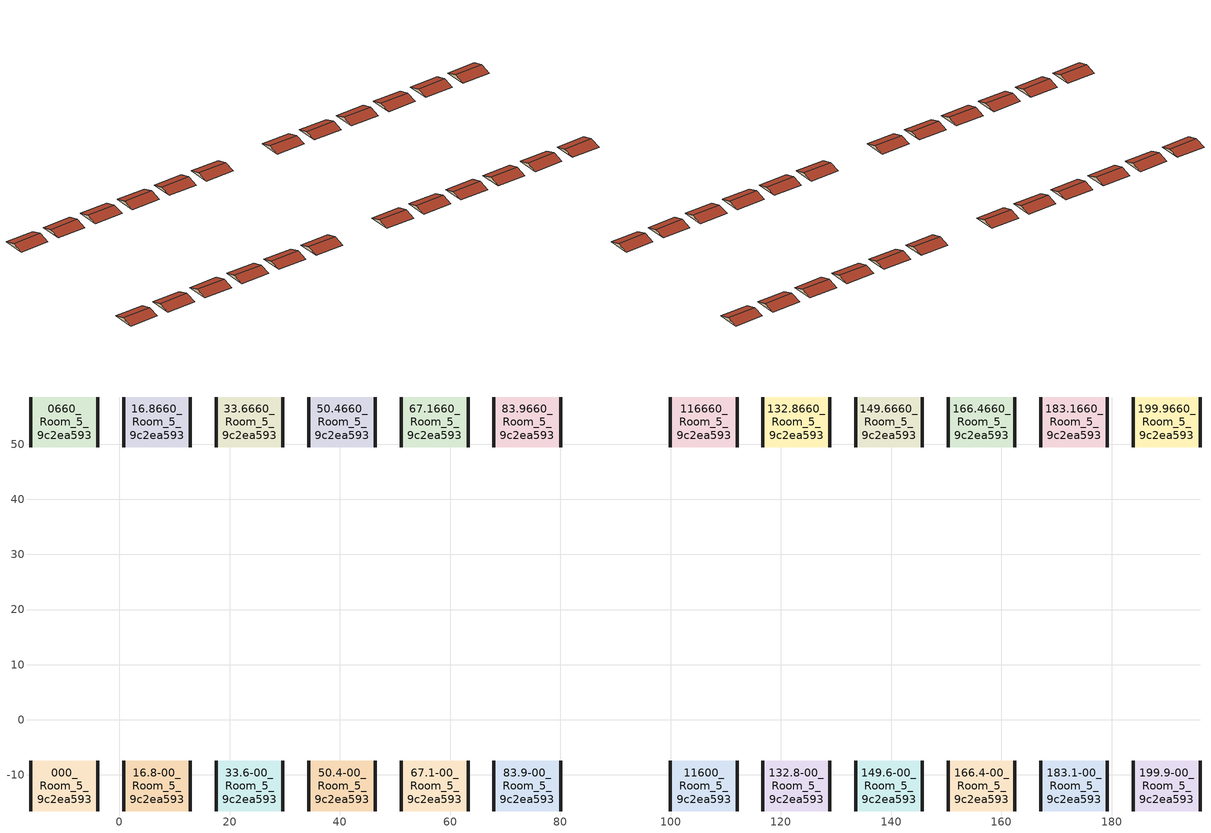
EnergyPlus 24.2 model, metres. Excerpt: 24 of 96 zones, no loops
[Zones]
000_Room_5_9c2ea593
 floor to 000_Room_6_9d224beb (INT-FLOOR-TOPSIDE): -3.9,-7.45 -3.9,-16.55 -16.03,-16.55 -16.03,-7.45 z5.79
 wall outside (Steel Frame Res Ext Wall): -3.9,-16.55,5.79 -3.9,-7.45,5.79 -3.9,-12,7.16; -16.03,-7.45,5.79 -16.03,-16.55,5.79 -16.03,-12,7.16
 roof outside (HPRoof): -3.9,-12,7.16 -3.9,-7.45,5.79 -16.03,-7.45,5.79 -16.03,-12,7.16; -16.03,-12,7.16 -16.03,-16.55,5.79 -3.9,-16.55,5.79 -3.9,-12,7.16
0660_Room_5_9c2ea593
 floor to 0660_Room_6_9d224beb (INT-FLOOR-TOPSIDE): -3.9,58.55 -3.9,49.45 -16.03,49.45 -16.03,58.55 z5.79
 wall outside (Steel Frame Res Ext Wall): -3.9,49.45,5.79 -3.9,58.55,5.79 -3.9,54,7.16; -16.03,58.55,5.79 -16.03,49.45,5.79 -16.03,54,7.16
 roof outside (HPRoof): -3.9,54,7.16 -3.9,58.55,5.79 -16.03,58.55,5.79 -16.03,54,7.16; -16.03,54,7.16 -16.03,49.45,5.79 -3.9,49.45,5.79 -3.9,54,7.16
11600_Room_5_9c2ea593
 floor to 11600_Room_6_9d224beb (INT-FLOOR-TOPSIDE): 112.1,-7.45 112.1,-16.55 99.97,-16.55 99.97,-7.45 z5.79
 wall outside (Steel Frame Res Ext Wall): 112.1,-16.55,5.79 112.1,-7.45,5.79 112.1,-12,7.16; 99.97,-7.45,5.79 99.97,-16.55,5.79 99.97,-12,7.16
 roof outside (HPRoof): 112.1,-12,7.16 112.1,-7.45,5.79 99.97,-7.45,5.79 99.97,-12,7.16; 99.97,-12,7.16 99.97,-16.55,5.79 112.1,-16.55,5.79 112.1,-12,7.16
116660_Room_5_9c2ea593
 floor to 116660_Room_6_9d224beb (INT-FLOOR-TOPSIDE): 112.1,58.55 112.1,49.45 99.97,49.45 99.97,58.55 z5.79
 wall outside (Steel Frame Res Ext Wall): 112.1,49.45,5.79 112.1,58.55,5.79 112.1,54,7.16; 99.97,58.55,5.79 99.97,49.45,5.79 99.97,54,7.16
 roof outside (HPRoof): 112.1,54,7.16 112.1,58.55,5.79 99.97,58.55,5.79 99.97,54,7.16; 99.97,54,7.16 99.97,49.45,5.79 112.1,49.45,5.79 112.1,54,7.16
132.8-00_Room_5_9c2ea593
 floor to 132.8-00_Room_6_9d224beb (INT-FLOOR-TOPSIDE): 128.89,-7.45 128.89,-16.55 116.75,-16.55 116.75,-7.45 z5.79
 wall outside (Steel Frame Res Ext Wall): 128.89,-16.55,5.79 128.89,-7.45,5.79 128.89,-12,7.16; 116.75,-7.45,5.79 116.75,-16.55,5.79 116.75,-12,7.16
 roof outside (HPRoof): 128.89,-12,7.16 128.89,-7.45,5.79 116.75,-7.45,5.79 116.75,-12,7.16; 116.75,-12,7.16 116.75,-16.55,5.79 128.89,-16.55,5.79 128.89,-12,7.16
132.8660_Room_5_9c2ea593
 floor to 132.8660_Room_6_9d224beb (INT-FLOOR-TOPSIDE): 128.89,58.55 128.89,49.45 116.75,49.45 116.75,58.55 z5.79
 wall outside (Steel Frame Res Ext Wall): 128.89,49.45,5.79 128.89,58.55,5.79 128.89,54,7.16; 116.75,58.55,5.79 116.75,49.45,5.79 116.75,54,7.16
 roof outside (HPRoof): 128.89,54,7.16 128.89,58.55,5.79 116.75,58.55,5.79 116.75,54,7.16; 116.75,54,7.16 116.75,49.45,5.79 128.89,49.45,5.79 128.89,54,7.16
149.6-00_Room_5_9c2ea593
 floor to 149.6-00_Room_6_9d224beb (INT-FLOOR-TOPSIDE): 145.67,-7.45 145.67,-16.55 133.54,-16.55 133.54,-7.45 z5.79
 wall outside (Steel Frame Res Ext Wall): 145.67,-16.55,5.79 145.67,-7.45,5.79 145.67,-12,7.16; 133.54,-7.45,5.79 133.54,-16.55,5.79 133.54,-12,7.16
 roof outside (HPRoof): 145.67,-12,7.16 145.67,-7.45,5.79 133.54,-7.45,5.79 133.54,-12,7.16; 133.54,-12,7.16 133.54,-16.55,5.79 145.67,-16.55,5.79 145.67,-12,7.16
149.6660_Room_5_9c2ea593
 floor to 149.6660_Room_6_9d224beb (INT-FLOOR-TOPSIDE): 145.67,58.55 145.67,49.45 133.54,49.45 133.54,58.55 z5.79
 wall outside (Steel Frame Res Ext Wall): 145.67,49.45,5.79 145.67,58.55,5.79 145.67,54,7.16; 133.54,58.55,5.79 133.54,49.45,5.79 133.54,54,7.16
 roof outside (HPRoof): 145.67,54,7.16 145.67,58.55,5.79 133.54,58.55,5.79 133.54,54,7.16; 133.54,54,7.16 133.54,49.45,5.79 145.67,49.45,5.79 145.67,54,7.16
16.8-00_Room_5_9c2ea593
 floor to 16.8-00_Room_6_9d224beb (INT-FLOOR-TOPSIDE): 12.89,-7.45 12.89,-16.55 0.75,-16.55 0.75,-7.45 z5.79
 wall outside (Steel Frame Res Ext Wall): 12.89,-16.55,5.79 12.89,-7.45,5.79 12.89,-12,7.16; 0.75,-7.45,5.79 0.75,-16.55,5.79 0.75,-12,7.16
 roof outside (HPRoof): 12.89,-12,7.16 12.89,-7.45,5.79 0.75,-7.45,5.79 0.75,-12,7.16; 0.75,-12,7.16 0.75,-16.55,5.79 12.89,-16.55,5.79 12.89,-12,7.16
16.8660_Room_5_9c2ea593
 floor to 16.8660_Room_6_9d224beb (INT-FLOOR-TOPSIDE): 12.89,58.55 12.89,49.45 0.75,49.45 0.75,58.55 z5.79
 wall outside (Steel Frame Res Ext Wall): 12.89,49.45,5.79 12.89,58.55,5.79 12.89,54,7.16; 0.75,58.55,5.79 0.75,49.45,5.79 0.75,54,7.16
 roof outside (HPRoof): 12.89,54,7.16 12.89,58.55,5.79 0.75,58.55,5.79 0.75,54,7.16; 0.75,54,7.16 0.75,49.45,5.79 12.89,49.45,5.79 12.89,54,7.16
166.4-00_Room_5_9c2ea593
 floor to 166.4-00_Room_6_9d224beb (INT-FLOOR-TOPSIDE): 162.46,-7.45 162.46,-16.55 150.33,-16.55 150.33,-7.45 z5.79
 wall outside (Steel Frame Res Ext Wall): 162.46,-16.55,5.79 162.46,-7.45,5.79 162.46,-12,7.16; 150.33,-7.45,5.79 150.33,-16.55,5.79 150.33,-12,7.16
 roof outside (HPRoof): 162.46,-12,7.16 162.46,-7.45,5.79 150.33,-7.45,5.79 150.33,-12,7.16; 150.33,-12,7.16 150.33,-16.55,5.79 162.46,-16.55,5.79 162.46,-12,7.16
166.4660_Room_5_9c2ea593
 floor to 166.4660_Room_6_9d224beb (INT-FLOOR-TOPSIDE): 162.46,58.55 162.46,49.45 150.33,49.45 150.33,58.55 z5.79
 wall outside (Steel Frame Res Ext Wall): 162.46,49.45,5.79 162.46,58.55,5.79 162.46,54,7.16; 150.33,58.55,5.79 150.33,49.45,5.79 150.33,54,7.16
 roof outside (HPRoof): 162.46,54,7.16 162.46,58.55,5.79 150.33,58.55,5.79 150.33,54,7.16; 150.33,54,7.16 150.33,49.45,5.79 162.46,49.45,5.79 162.46,54,7.16
183.1-00_Room_5_9c2ea593
 floor to 183.1-00_Room_6_9d224beb (INT-FLOOR-TOPSIDE): 179.25,-7.45 179.25,-16.55 167.11,-16.55 167.11,-7.45 z5.79
 wall outside (Steel Frame Res Ext Wall): 179.25,-16.55,5.79 179.25,-7.45,5.79 179.25,-12,7.16; 167.11,-7.45,5.79 167.11,-16.55,5.79 167.11,-12,7.16
 roof outside (HPRoof): 179.25,-12,7.16 179.25,-7.45,5.79 167.11,-7.45,5.79 167.11,-12,7.16; 167.11,-12,7.16 167.11,-16.55,5.79 179.25,-16.55,5.79 179.25,-12,7.16
183.1660_Room_5_9c2ea593
 floor to 183.1660_Room_6_9d224beb (INT-FLOOR-TOPSIDE): 179.25,58.55 179.25,49.45 167.11,49.45 167.11,58.55 z5.79
 wall outside (Steel Frame Res Ext Wall): 179.25,49.45,5.79 179.25,58.55,5.79 179.25,54,7.16; 167.11,58.55,5.79 167.11,49.45,5.79 167.11,54,7.16
 roof outside (HPRoof): 179.25,54,7.16 179.25,58.55,5.79 167.11,58.55,5.79 167.11,54,7.16; 167.11,54,7.16 167.11,49.45,5.79 179.25,49.45,5.79 179.25,54,7.16
199.9-00_Room_5_9c2ea593
 floor to 199.9-00_Room_6_9d224beb (INT-FLOOR-TOPSIDE): 196.03,-7.45 196.03,-16.55 183.9,-16.55 183.9,-7.45 z5.79
 wall outside (Steel Frame Res Ext Wall): 196.03,-16.55,5.79 196.03,-7.45,5.79 196.03,-12,7.16; 183.9,-7.45,5.79 183.9,-16.55,5.79 183.9,-12,7.16
 roof outside (HPRoof): 196.03,-12,7.16 196.03,-7.45,5.79 183.9,-7.45,5.79 183.9,-12,7.16; 183.9,-12,7.16 183.9,-16.55,5.79 196.03,-16.55,5.79 196.03,-12,7.16
199.9660_Room_5_9c2ea593
 floor to 199.9660_Room_6_9d224beb (INT-FLOOR-TOPSIDE): 196.03,58.55 196.03,49.45 183.9,49.45 183.9,58.55 z5.79
 wall outside (Steel Frame Res Ext Wall): 196.03,49.45,5.79 196.03,58.55,5.79 196.03,54,7.16; 183.9,58.55,5.79 183.9,49.45,5.79 183.9,54,7.16
 roof outside (HPRoof): 196.03,54,7.16 196.03,58.55,5.79 183.9,58.55,5.79 183.9,54,7.16; 183.9,54,7.16 183.9,49.45,5.79 196.03,49.45,5.79 196.03,54,7.16
33.6-00_Room_5_9c2ea593
 floor to 33.6-00_Room_6_9d224beb (INT-FLOOR-TOPSIDE): 29.67,-7.45 29.67,-16.55 17.54,-16.55 17.54,-7.45 z5.79
 wall outside (Steel Frame Res Ext Wall): 29.67,-16.55,5.79 29.67,-7.45,5.79 29.67,-12,7.16; 17.54,-7.45,5.79 17.54,-16.55,5.79 17.54,-12,7.16
 roof outside (HPRoof): 29.67,-12,7.16 29.67,-7.45,5.79 17.54,-7.45,5.79 17.54,-12,7.16; 17.54,-12,7.16 17.54,-16.55,5.79 29.67,-16.55,5.79 29.67,-12,7.16
33.6660_Room_5_9c2ea593
 floor to 33.6660_Room_6_9d224beb (INT-FLOOR-TOPSIDE): 29.67,58.55 29.67,49.45 17.54,49.45 17.54,58.55 z5.79
 wall outside (Steel Frame Res Ext Wall): 29.67,49.45,5.79 29.67,58.55,5.79 29.67,54,7.16; 17.54,58.55,5.79 17.54,49.45,5.79 17.54,54,7.16
 roof outside (HPRoof): 29.67,54,7.16 29.67,58.55,5.79 17.54,58.55,5.79 17.54,54,7.16; 17.54,54,7.16 17.54,49.45,5.79 29.67,49.45,5.79 29.67,54,7.16
50.4-00_Room_5_9c2ea593
 floor to 50.4-00_Room_6_9d224beb (INT-FLOOR-TOPSIDE): 46.46,-7.45 46.46,-16.55 34.33,-16.55 34.33,-7.45 z5.79
 wall outside (Steel Frame Res Ext Wall): 46.46,-16.55,5.79 46.46,-7.45,5.79 46.46,-12,7.16; 34.33,-7.45,5.79 34.33,-16.55,5.79 34.33,-12,7.16
 roof outside (HPRoof): 46.46,-12,7.16 46.46,-7.45,5.79 34.33,-7.45,5.79 34.33,-12,7.16; 34.33,-12,7.16 34.33,-16.55,5.79 46.46,-16.55,5.79 46.46,-12,7.16
50.4660_Room_5_9c2ea593
 floor to 50.4660_Room_6_9d224beb (INT-FLOOR-TOPSIDE): 46.46,58.55 46.46,49.45 34.33,49.45 34.33,58.55 z5.79
 wall outside (Steel Frame Res Ext Wall): 46.46,49.45,5.79 46.46,58.55,5.79 46.46,54,7.16; 34.33,58.55,5.79 34.33,49.45,5.79 34.33,54,7.16
 roof outside (HPRoof): 46.46,54,7.16 46.46,58.55,5.79 34.33,58.55,5.79 34.33,54,7.16; 34.33,54,7.16 34.33,49.45,5.79 46.46,49.45,5.79 46.46,54,7.16
67.1-00_Room_5_9c2ea593
 floor to 67.1-00_Room_6_9d224beb (INT-FLOOR-TOPSIDE): 63.25,-7.45 63.25,-16.55 51.11,-16.55 51.11,-7.45 z5.79
 wall outside (Steel Frame Res Ext Wall): 63.25,-16.55,5.79 63.25,-7.45,5.79 63.25,-12,7.16; 51.11,-7.45,5.79 51.11,-16.55,5.79 51.11,-12,7.16
 roof outside (HPRoof): 63.25,-12,7.16 63.25,-7.45,5.79 51.11,-7.45,5.79 51.11,-12,7.16; 51.11,-12,7.16 51.11,-16.55,5.79 63.25,-16.55,5.79 63.25,-12,7.16
67.1660_Room_5_9c2ea593
 floor to 67.1660_Room_6_9d224beb (INT-FLOOR-TOPSIDE): 63.25,58.55 63.25,49.45 51.11,49.45 51.11,58.55 z5.79
 wall outside (Steel Frame Res Ext Wall): 63.25,49.45,5.79 63.25,58.55,5.79 63.25,54,7.16; 51.11,58.55,5.79 51.11,49.45,5.79 51.11,54,7.16
 roof outside (HPRoof): 63.25,54,7.16 63.25,58.55,5.79 51.11,58.55,5.79 51.11,54,7.16; 51.11,54,7.16 51.11,49.45,5.79 63.25,49.45,5.79 63.25,54,7.16
83.9-00_Room_5_9c2ea593
 floor to 83.9-00_Room_6_9d224beb (INT-FLOOR-TOPSIDE): 80.03,-7.45 80.03,-16.55 67.9,-16.55 67.9,-7.45 z5.79
 wall outside (Steel Frame Res Ext Wall): 80.03,-16.55,5.79 80.03,-7.45,5.79 80.03,-12,7.16; 67.9,-7.45,5.79 67.9,-16.55,5.79 67.9,-12,7.16
 roof outside (HPRoof): 80.03,-12,7.16 80.03,-7.45,5.79 67.9,-7.45,5.79 67.9,-12,7.16; 67.9,-12,7.16 67.9,-16.55,5.79 80.03,-16.55,5.79 80.03,-12,7.16
83.9660_Room_5_9c2ea593
 floor to 83.9660_Room_6_9d224beb (INT-FLOOR-TOPSIDE): 80.03,58.55 80.03,49.45 67.9,49.45 67.9,58.55 z5.79
 wall outside (Steel Frame Res Ext Wall): 80.03,49.45,5.79 80.03,58.55,5.79 80.03,54,7.16; 67.9,58.55,5.79 67.9,49.45,5.79 67.9,54,7.16
 roof outside (HPRoof): 80.03,54,7.16 80.03,58.55,5.79 67.9,58.55,5.79 67.9,54,7.16; 67.9,54,7.16 67.9,49.45,5.79 80.03,49.45,5.79 80.03,54,7.16
[Building]
NUs_RC1: North Axis {deg}=0; Terrain=City; Solar Distribution=FullExteriorWithReflections
[Site:Location]
Site 1: Latitude {deg}=0; Longitude {deg}=0; Time Zone {hr}=0; Elevation {m}=0
[Site:WaterMainsTemperature]
Calculation Method=CorrelationFromWeatherFile
[SizingPeriod:DesignDay] Month=7; Day of Month=21; Day Type=SummerDesignDay; Dry-Bulb Temperature Range Modifier Type=DefaultMultipliers; Barometric Pressure {Pa}=100893; Wind Speed {m/s}=5.4; Wind Direction {deg}=230; Rain Indicator=No; Snow Indicator=No; Daylight Saving Time Indicator=No; Solar Model Indicator=ASHRAETau2017; Begin Environment Reset Mode=FullResetAtBeginEnvironment
Name | Maximum Dry-Bulb Temperature {C} | Daily Dry-Bulb Temperature Range {deltaC} | Humidity Condition Type | Wetbulb or DewPoint at Maximum Dry-Bulb {C} | Enthalpy at Maximum Dry-Bulb {J/kg}
Montreal Intl AP Ann Clg .4% Condns DB=>MWB | 30.3 | 10.1 | Wetbulb | 22.1
Montreal Intl AP Ann Clg .4% Condns DP=>MDB | 26.1 | 8.8 | Dewpoint | 21.8
Montreal Intl AP Ann Clg .4% Condns Enth=>MDB | 28.1 | 8.8 | Enthalpy |  | 70000
Montreal Intl AP Ann Clg .4% Condns WB=>MDB | 28.2 | 8.8 | Wetbulb | 23.4
[Material] Thermal Absorptance=0.9
Name | Roughness | Thickness {m} | Conductivity {W/m-K} | Density {kg/m3} | Specific Heat {J/kg-K} | Solar Absorptance | Visible Absorptance
1/2IN Gypsum | Smooth | 0.0127 | 0.16 | 784.9 | 830 | 0.92 | 0.92
1IN Stucco | Smooth | 0.0253 | 0.691337 | 1858 | 836.46 | 0.7 | 0.92
8IN CONCRETE HW | Rough | 0.2032 | 1.311 | 2240 | 836.8 | 0.7 | 0.7
CP02 CARPET PAD | VeryRough | 0.01 | 0.037 | 28.8 | 1210 | 0.7 | 0.8
MAT-CC05 4 HW CONCRETE | Rough | 0.1016 | 1.311 | 2240 | 836.8 | 0.7 | 0.7
Metal Decking | MediumSmooth | 0.0015 | 45.006 | 7680 | 418.4 | 0.7 | 0.3
Roof Insulation HP | MediumRough | 0.68799 | 0.049 | 265 | 836.8 | 0.7 | 0.7
Roof Membrane | VeryRough | 0.0095 | 0.159893 | 1121.29 | 1459.06 | 0.7 | 0.7
Wall Insulation HP | MediumRough | 0.32972 | 0.049 | 265 | 836.8 | 0.7 | 0.7
[Construction]
HPRoof: Roof Membrane, Roof Insulation HP, Metal Decking
INT-FLOOR-TOPSIDE: MAT-CC05 4 HW CONCRETE, CP02 CARPET PAD
Steel Frame Res Ext Wall: 1IN Stucco, 8IN CONCRETE HW, Wall Insulation HP, 1/2IN Gypsum
[Zone] Multiplier=1; Ceiling Height {m}=1.3642; Volume {m3}=75.3098; Part of Total Floor Area=No
000_Room_5_9c2ea593; 0660_Room_5_9c2ea593; 11600_Room_5_9c2ea593; 116660_Room_5_9c2ea593; 132.8-00_Room_5_9c2ea593; 132.8660_Room_5_9c2ea593; 149.6-00_Room_5_9c2ea593; 149.6660_Room_5_9c2ea593; 16.8-00_Room_5_9c2ea593; 16.8660_Room_5_9c2ea593; 166.4-00_Room_5_9c2ea593; 166.4660_Room_5_9c2ea593; 183.1-00_Room_5_9c2ea593; 183.1660_Room_5_9c2ea593; 199.9-00_Room_5_9c2ea593; 199.9660_Room_5_9c2ea593; 33.6-00_Room_5_9c2ea593; 33.6660_Room_5_9c2ea593; 50.4-00_Room_5_9c2ea593; 50.4660_Room_5_9c2ea593; 67.1-00_Room_5_9c2ea593; 67.1660_Room_5_9c2ea593; 83.9-00_Room_5_9c2ea593; 83.9660_Room_5_9c2ea593
[Space] Volume {m3}=75.3098
Name | Zone
000_Room_5_9c2ea593_Space | 000_Room_5_9c2ea593
0660_Room_5_9c2ea593_Space | 0660_Room_5_9c2ea593
11600_Room_5_9c2ea593_Space | 11600_Room_5_9c2ea593
116660_Room_5_9c2ea593_Space | 116660_Room_5_9c2ea593
132.8-00_Room_5_9c2ea593_Space | 132.8-00_Room_5_9c2ea593
132.8660_Room_5_9c2ea593_Space | 132.8660_Room_5_9c2ea593
149.6-00_Room_5_9c2ea593_Space | 149.6-00_Room_5_9c2ea593
149.6660_Room_5_9c2ea593_Space | 149.6660_Room_5_9c2ea593
16.8-00_Room_5_9c2ea593_Space | 16.8-00_Room_5_9c2ea593
16.8660_Room_5_9c2ea593_Space | 16.8660_Room_5_9c2ea593
166.4-00_Room_5_9c2ea593_Space | 166.4-00_Room_5_9c2ea593
166.4660_Room_5_9c2ea593_Space | 166.4660_Room_5_9c2ea593
183.1-00_Room_5_9c2ea593_Space | 183.1-00_Room_5_9c2ea593
183.1660_Room_5_9c2ea593_Space | 183.1660_Room_5_9c2ea593
199.9-00_Room_5_9c2ea593_Space | 199.9-00_Room_5_9c2ea593
199.9660_Room_5_9c2ea593_Space | 199.9660_Room_5_9c2ea593
33.6-00_Room_5_9c2ea593_Space | 33.6-00_Room_5_9c2ea593
33.6660_Room_5_9c2ea593_Space | 33.6660_Room_5_9c2ea593
50.4-00_Room_5_9c2ea593_Space | 50.4-00_Room_5_9c2ea593
50.4660_Room_5_9c2ea593_Space | 50.4660_Room_5_9c2ea593
67.1-00_Room_5_9c2ea593_Space | 67.1-00_Room_5_9c2ea593
67.1660_Room_5_9c2ea593_Space | 67.1660_Room_5_9c2ea593
83.9-00_Room_5_9c2ea593_Space | 83.9-00_Room_5_9c2ea593
83.9660_Room_5_9c2ea593_Space | 83.9660_Room_5_9c2ea593
[OtherEquipment] Fuel Type=Electricity; Schedule=ExteriorLight; Design Level Calculation Method=EquipmentLevel; Design Level {W}=47.3411; Fraction Latent=0; Fraction Radiant=0; Fraction Lost=0
Name | Zone or ZoneList or Space or SpaceList
Process_22b57485..Room_5_9c2ea593..000_Room_5_9c2ea593 | 000_Room_5_9c2ea593_Space
Process_22b57485..Room_5_9c2ea593..0660_Room_5_9c2ea593 | 0660_Room_5_9c2ea593_Space
Process_22b57485..Room_5_9c2ea593..11600_Room_5_9c2ea593 | 11600_Room_5_9c2ea593_Space
Process_22b57485..Room_5_9c2ea593..116660_Room_5_9c2ea593 | 116660_Room_5_9c2ea593_Space
Process_22b57485..Room_5_9c2ea593..132.8-00_Room_5_9c2ea593 | 132.8-00_Room_5_9c2ea593_Space
Process_22b57485..Room_5_9c2ea593..132.8660_Room_5_9c2ea593 | 132.8660_Room_5_9c2ea593_Space
Process_22b57485..Room_5_9c2ea593..149.6-00_Room_5_9c2ea593 | 149.6-00_Room_5_9c2ea593_Space
Process_22b57485..Room_5_9c2ea593..149.6660_Room_5_9c2ea593 | 149.6660_Room_5_9c2ea593_Space
Process_22b57485..Room_5_9c2ea593..16.8-00_Room_5_9c2ea593 | 16.8-00_Room_5_9c2ea593_Space
Process_22b57485..Room_5_9c2ea593..16.8660_Room_5_9c2ea593 | 16.8660_Room_5_9c2ea593_Space
Process_22b57485..Room_5_9c2ea593..166.4-00_Room_5_9c2ea593 | 166.4-00_Room_5_9c2ea593_Space
Process_22b57485..Room_5_9c2ea593..166.4660_Room_5_9c2ea593 | 166.4660_Room_5_9c2ea593_Space
Process_22b57485..Room_5_9c2ea593..183.1-00_Room_5_9c2ea593 | 183.1-00_Room_5_9c2ea593_Space
Process_22b57485..Room_5_9c2ea593..183.1660_Room_5_9c2ea593 | 183.1660_Room_5_9c2ea593_Space
Process_22b57485..Room_5_9c2ea593..199.9-00_Room_5_9c2ea593 | 199.9-00_Room_5_9c2ea593_Space
Process_22b57485..Room_5_9c2ea593..199.9660_Room_5_9c2ea593 | 199.9660_Room_5_9c2ea593_Space
Process_22b57485..Room_5_9c2ea593..33.6-00_Room_5_9c2ea593 | 33.6-00_Room_5_9c2ea593_Space
Process_22b57485..Room_5_9c2ea593..33.6660_Room_5_9c2ea593 | 33.6660_Room_5_9c2ea593_Space
Process_22b57485..Room_5_9c2ea593..50.4-00_Room_5_9c2ea593 | 50.4-00_Room_5_9c2ea593_Space
Process_22b57485..Room_5_9c2ea593..50.4660_Room_5_9c2ea593 | 50.4660_Room_5_9c2ea593_Space
Process_22b57485..Room_5_9c2ea593..67.1-00_Room_5_9c2ea593 | 67.1-00_Room_5_9c2ea593_Space
Process_22b57485..Room_5_9c2ea593..67.1660_Room_5_9c2ea593 | 67.1660_Room_5_9c2ea593_Space
Process_22b57485..Room_5_9c2ea593..83.9-00_Room_5_9c2ea593 | 83.9-00_Room_5_9c2ea593_Space
Process_22b57485..Room_5_9c2ea593..83.9660_Room_5_9c2ea593 | 83.9660_Room_5_9c2ea593_Space
[ZoneInfiltration:DesignFlowRate] Schedule=Always On; Design Flow Rate Calculation Method=Flow/ExteriorArea; Flow Rate per Exterior Surface Area {m3/s-m2}=0.000169; Constant Term Coefficient=1; Temperature Term Coefficient=0; Velocity Term Coefficient=0
Name | Zone or ZoneList or Space or SpaceList
Infiltration_0d449aff..000_Room_5_9c2ea593 | 000_Room_5_9c2ea593_Space
Infiltration_0d449aff..0660_Room_5_9c2ea593 | 0660_Room_5_9c2ea593_Space
Infiltration_0d449aff..11600_Room_5_9c2ea593 | 11600_Room_5_9c2ea593_Space
Infiltration_0d449aff..116660_Room_5_9c2ea593 | 116660_Room_5_9c2ea593_Space
Infiltration_0d449aff..132.8-00_Room_5_9c2ea593 | 132.8-00_Room_5_9c2ea593_Space
Infiltration_0d449aff..132.8660_Room_5_9c2ea593 | 132.8660_Room_5_9c2ea593_Space
Infiltration_0d449aff..149.6-00_Room_5_9c2ea593 | 149.6-00_Room_5_9c2ea593_Space
Infiltration_0d449aff..149.6660_Room_5_9c2ea593 | 149.6660_Room_5_9c2ea593_Space
Infiltration_0d449aff..16.8-00_Room_5_9c2ea593 | 16.8-00_Room_5_9c2ea593_Space
Infiltration_0d449aff..16.8660_Room_5_9c2ea593 | 16.8660_Room_5_9c2ea593_Space
Infiltration_0d449aff..166.4-00_Room_5_9c2ea593 | 166.4-00_Room_5_9c2ea593_Space
Infiltration_0d449aff..166.4660_Room_5_9c2ea593 | 166.4660_Room_5_9c2ea593_Space
Infiltration_0d449aff..183.1-00_Room_5_9c2ea593 | 183.1-00_Room_5_9c2ea593_Space
Infiltration_0d449aff..183.1660_Room_5_9c2ea593 | 183.1660_Room_5_9c2ea593_Space
Infiltration_0d449aff..199.9-00_Room_5_9c2ea593 | 199.9-00_Room_5_9c2ea593_Space
Infiltration_0d449aff..199.9660_Room_5_9c2ea593 | 199.9660_Room_5_9c2ea593_Space
Infiltration_0d449aff..33.6-00_Room_5_9c2ea593 | 33.6-00_Room_5_9c2ea593_Space
Infiltration_0d449aff..33.6660_Room_5_9c2ea593 | 33.6660_Room_5_9c2ea593_Space
Infiltration_0d449aff..50.4-00_Room_5_9c2ea593 | 50.4-00_Room_5_9c2ea593_Space
Infiltration_0d449aff..50.4660_Room_5_9c2ea593 | 50.4660_Room_5_9c2ea593_Space
Infiltration_0d449aff..67.1-00_Room_5_9c2ea593 | 67.1-00_Room_5_9c2ea593_Space
Infiltration_0d449aff..67.1660_Room_5_9c2ea593 | 67.1660_Room_5_9c2ea593_Space
Infiltration_0d449aff..83.9-00_Room_5_9c2ea593 | 83.9-00_Room_5_9c2ea593_Space
Infiltration_0d449aff..83.9660_Room_5_9c2ea593 | 83.9660_Room_5_9c2ea593_Space
[Schedule:Day:Interval]
ExteriorLight_Sunday; {ec20a0cd-e6a3-474e-87c4-830873d2a593}; {38dd855d-9c32-4082-aa5e-fe298e77755b}; {48c36fcc-00dd-4239-9ab0-d0123d91436a}: No, 18:00, 0, 24:00, 1
Always On_Day Schedule: No, 24:00, 1
[Schedule:Week:Daily]
ExteriorLight Week Rule - Jan1-Dec31: ExteriorLight_Sunday, ExteriorLight_Sunday, ExteriorLight_Sunday, ExteriorLight_Sunday, ExteriorLight_Sunday, ExteriorLight_Sunday, ExteriorLight_Sunday, {48c36fcc-00dd-4239-9ab0-d0123d91436a}, {ec20a0cd-e6a3-474e-87c4-830873d2a593}, {38dd855d-9c32-4082-aa5e-fe298e77755b}, ExteriorLight_Sunday, ExteriorLight_Sunday
Always On Week Rule - Jan1-Dec31: Always On_Day Schedule, Always On_Day Schedule, Always On_Day Schedule, Always On_Day Schedule, Always On_Day Schedule, Always On_Day Schedule, Always On_Day Schedule, Always On_Day Schedule, Always On_Day Schedule, Always On_Day Schedule, Always On_Day Schedule, Always On_Day Schedule
[Schedule:Year]
ExteriorLight: ExteriorLight Week Rule - Jan1-Dec31, 1, 1, 12, 31
Always On: Always On Week Rule - Jan1-Dec31, 1, 1, 12, 31
